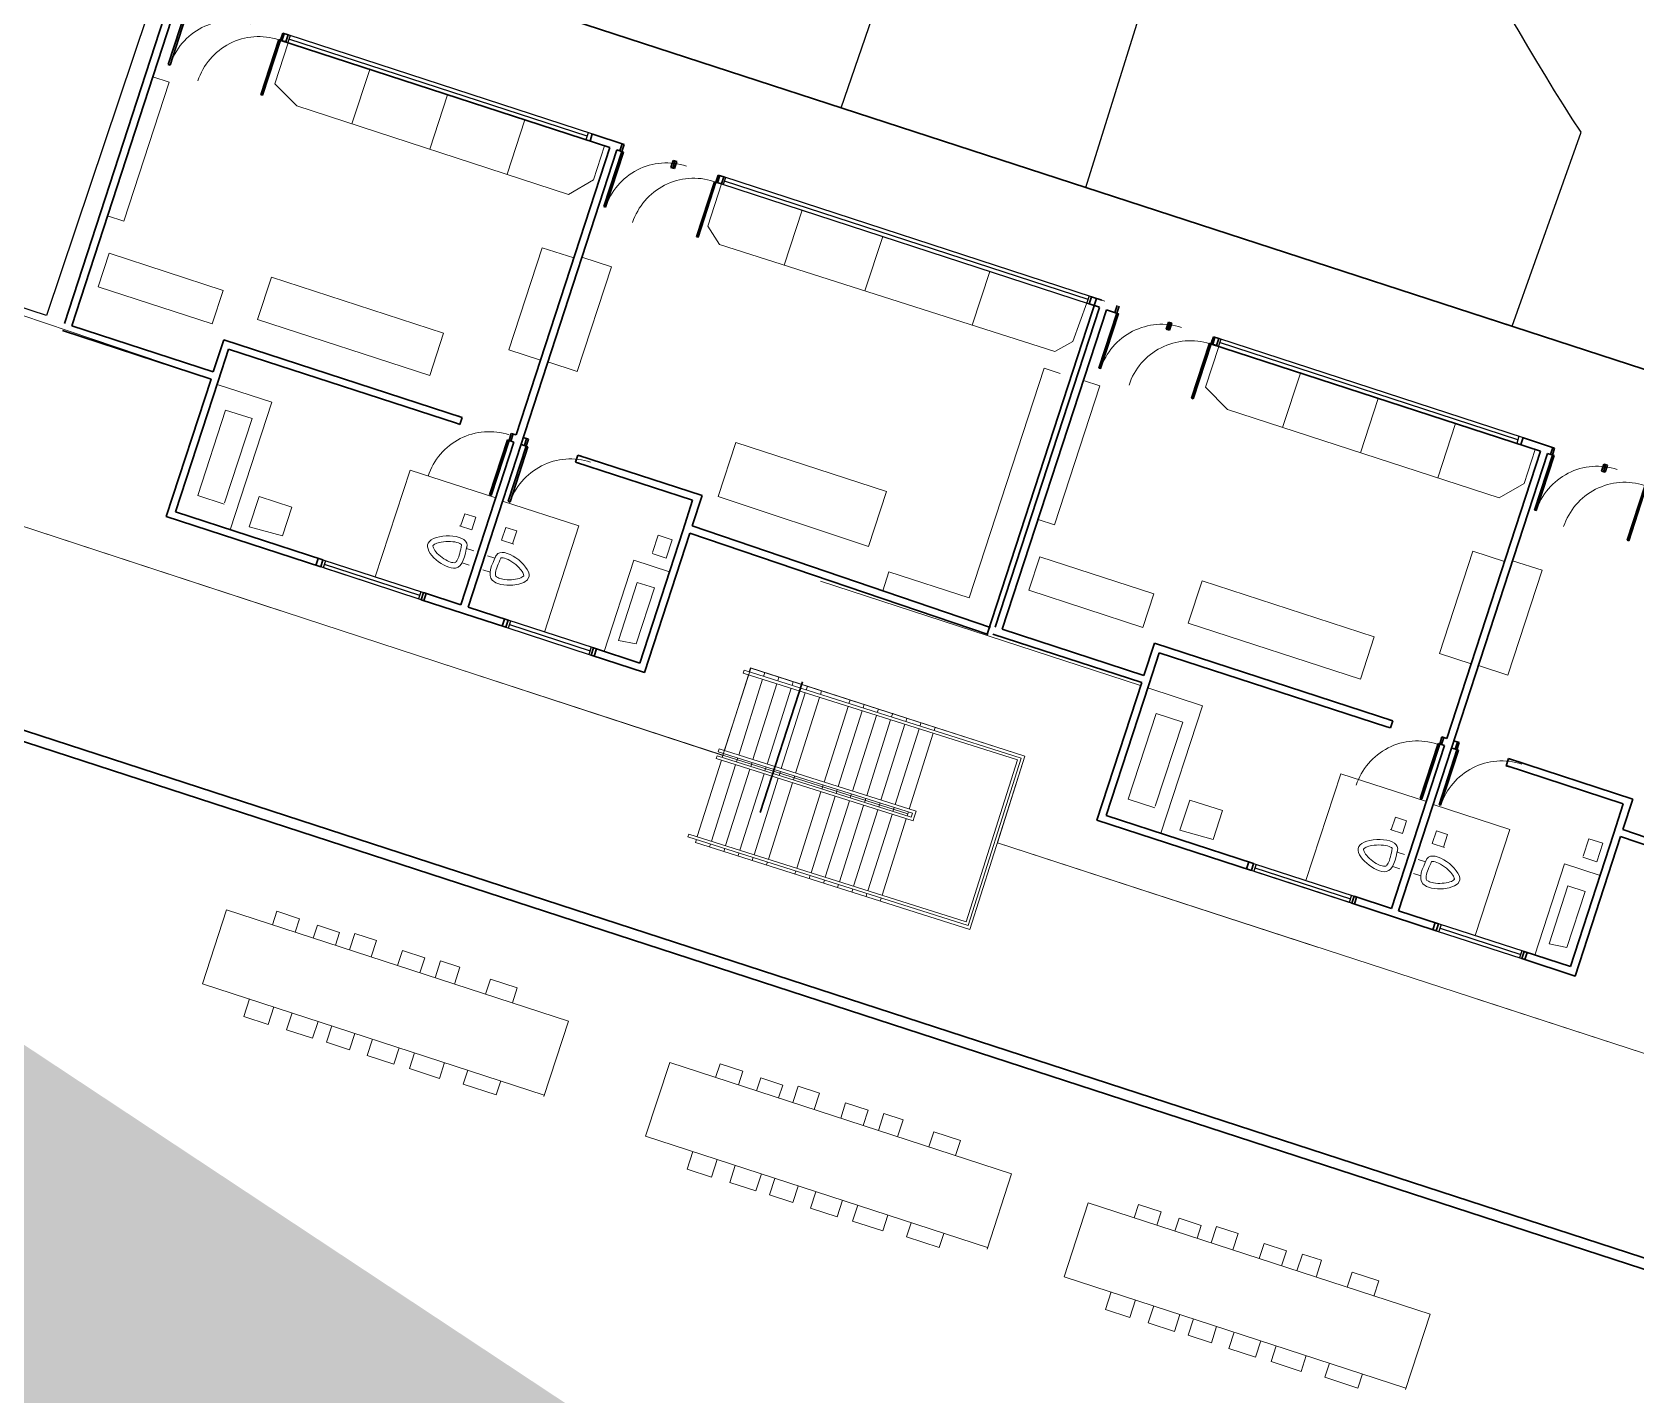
# Model space of a CAD drawing. Header units: metres. Extents: x 329311 to 330425, y 7396637 to 7397287.
# Drawn here: x 329839.91 to 329855.04, y 7397072.6 to 7397085.45 of the extents above; entities that cross this region are included whole.
import ezdxf

# ---------------------------------------------------------------- set-up
doc = ezdxf.new("R2010")
doc.units = ezdxf.units.M
doc.linetypes.add('CACHE2', pattern=[4.7625, 3.175, -1.5875])
doc.layers.get('0').update_dxf_attribs({"lineweight": 18})
for name, color, linetype, lineweight in [('AXES+POTEAUX', 6, 'CACHE2', 13), ('JANELAS', 5, 'Continuous', 25), ('layout', 253, 'Continuous', 13), ('LINHAFINA', 7, 'Continuous', 15), ('LINHAGROSSA', 7, 'Continuous', 30), ('pisoexterno_ultrafino', 9, 'Continuous', 30)]:
    doc.layers.add(name, color=color, linetype=linetype, lineweight=lineweight)
doc.layers.add('VEGETAIS', color=3, linetype='Continuous')

msp = doc.modelspace()

# ---------------------------------------------------------------- hatches: boundary and pattern name
at = {"layer": 'AXES+POTEAUX'}
h = msp.add_hatch(dxfattribs=at)
h.set_pattern_fill('ANGLE', color=253, scale=0.025)
h.set_pattern_definition([(341.96263, (329827.33868, 7397103.38185), (0.0540704, 0.166043), [0.127, -0.047625]), (71.96263, (329827.33868, 7397103.38185), (-0.166043, 0.0540704), [0.127, -0.047625])])
edge = h.paths.add_edge_path()
edge.add_line((329864.61, 7397055.789), (329863.096, 7397056.284))
edge.add_line((329851.791, 7397059.975), (329866.865, 7397055.053))
edge.add_line((329866.865, 7397055.053), (329867.148, 7397055.933))
edge.add_line((329867.148, 7397055.933), (329869.733, 7397055.115))
edge.add_line((329869.733, 7397055.115), (329869.446, 7397054.208))
edge.add_line((329869.446, 7397054.208), (329875.701, 7397052.171))
edge.add_line((329869.758, 7397056.67), (329868.22, 7397057.171))
edge.add_line((329866.055, 7397057.876), (329865.595, 7397056.573))
edge.add_line((329865.595, 7397056.573), (329853.054, 7397060.656))
edge.add_line((329855.576, 7397058.739), (329854.045, 7397059.239))
edge.add_line((329852.086, 7397060.91), (329851.791, 7397059.975))
edge.add_line((329853.054, 7397060.656), (329853.482, 7397061.97))
edge.add_line((329853.482, 7397061.97), (329834.982, 7397067.965))
edge.add_line((329849.505, 7397061.74), (329852.086, 7397060.91))
edge.add_line((329836.482, 7397067.477), (329851.765, 7397062.529))
edge.add_line((329833.96, 7397065.831), (329849.225, 7397060.871))
edge.add_line((329849.225, 7397060.871), (329849.505, 7397061.74))
edge.add_line((329846.926, 7397061.618), (329836.41, 7397065.035))
edge.add_line((329833.68, 7397064.969), (329833.96, 7397065.831))
edge.add_line((329830.53, 7397065.995), (329833.68, 7397064.969))
edge.add_line((329834.982, 7397067.965), (329839.241, 7397080.982))
edge.add_line((329830.53, 7397066.07), (329827.18, 7397067.162))
edge.add_line((329827.18, 7397067.162), (329831.462, 7397080.309))
edge.add_line((329831.421, 7397080.322), (329834.844, 7397079.208))
edge.add_line((329875.701, 7397052.171), (329876.028, 7397053.175))
edge.add_line((329873.375, 7397052.928), (329871.869, 7397053.422))
edge.add_line((329876.028, 7397053.175), (329871.519, 7397054.644))
edge.add_line((329871.914, 7397055.968), (329866.055, 7397057.876))
edge.add_line((329871.519, 7397054.644), (329871.914, 7397055.968))
edge.add_line((329862.35, 7397057.629), (329860.779, 7397058.141))
edge.add_line((329857.813, 7397059.107), (329856.311, 7397059.596))

# ---------------------------------------------------------------- linework, layer by layer
for p, q in [((329839.223, 7397080.988), (329846.426, 7397078.631)), ((329849.014, 7397077.808), (329863.927, 7397072.954))]:
    msp.add_line(p, q)
for centre in [(329841.789, 7397084.951), (329842.051, 7397084.801), (329845.895, 7397083.61), (329846.151, 7397083.466), (329850.564, 7397082.089), (329850.832, 7397081.934), (329844.224, 7397081.077), (329844.991, 7397080.82), (329854.671, 7397080.751), (329854.93, 7397080.6), (329852.974, 7397078.162), (329853.771, 7397077.974)]:
    msp.add_arc(centre, 0.606, 71.9626, 161.9626)
for p, q in [((329841.6, 7397082.179), (329833.018, 7397085.069)), ((329841.177, 7397080.882), (329841.6, 7397082.179)), ((329839.241, 7397080.982), (329846.427, 7397078.633)), ((329845.687, 7397079.414), (329841.177, 7397080.882)), ((329846.099, 7397080.679), (329845.687, 7397079.414)), ((329850.365, 7397079.289), (329846.099, 7397080.679)), ((329846.427, 7397078.633), (329846.691, 7397079.454)), ((329846.691, 7397079.454), (329849.272, 7397078.624)), ((329849.952, 7397078.021), (329850.365, 7397079.289)), ((329849.272, 7397078.624), (329849.014, 7397077.808)), ((329854.462, 7397076.552), (329849.952, 7397078.021)), ((329849.014, 7397077.808), (329863.927, 7397072.954)), ((329854.89, 7397077.866), (329854.462, 7397076.552)), ((329859.158, 7397076.428), (329854.89, 7397077.866))]:
    msp.add_line(p, q, dxfattribs=at)
at = {"layer": 'JANELAS'}
for p, q in [((329842.306, 7397085.356), (329845.176, 7397084.421)), ((329842.345, 7397085.417), (329842.323, 7397085.35)), ((329845.2, 7397084.486), (329842.328, 7397085.422)), ((329845.146, 7397084.468), (329842.334, 7397085.384)), ((329845.157, 7397084.501), (329845.135, 7397084.434)), ((329846.413, 7397084.018), (329849.879, 7397082.889)), ((329846.451, 7397084.079), (329846.43, 7397084.012)), ((329849.901, 7397082.955), (329846.434, 7397084.084)), ((329849.869, 7397082.929), (329846.441, 7397084.045)), ((329849.88, 7397082.962), (329849.858, 7397082.896)), ((329851.081, 7397082.495), (329853.951, 7397081.56)), ((329851.12, 7397082.556), (329851.098, 7397082.489)), ((329853.975, 7397081.625), (329851.103, 7397082.561)), ((329853.921, 7397081.606), (329851.109, 7397082.522)), ((329853.932, 7397081.64), (329853.911, 7397081.573)), ((329843.582, 7397080.099), (329842.634, 7397080.408)), ((329842.655, 7397080.475), (329843.603, 7397080.166)), ((329842.678, 7397080.467), (329842.656, 7397080.4)), ((329842.667, 7397080.434), (329843.567, 7397080.141)), ((329843.578, 7397080.174), (329843.557, 7397080.107)), ((329844.378, 7397079.84), (329845.184, 7397079.577)), ((329845.206, 7397079.644), (329844.4, 7397079.906)), ((329844.424, 7397079.898), (329844.403, 7397079.832)), ((329844.413, 7397079.865), (329845.174, 7397079.618)), ((329845.184, 7397079.651), (329845.163, 7397079.584)), ((329852.357, 7397077.238), (329851.409, 7397077.547)), ((329851.43, 7397077.613), (329852.378, 7397077.304)), ((329851.453, 7397077.606), (329851.431, 7397077.539)), ((329851.442, 7397077.573), (329852.343, 7397077.279)), ((329852.353, 7397077.313), (329852.332, 7397077.246)), ((329853.981, 7397076.783), (329853.175, 7397077.045)), ((329853.153, 7397076.978), (329853.959, 7397076.716)), ((329853.199, 7397077.037), (329853.178, 7397076.971)), ((329853.188, 7397077.004), (329853.949, 7397076.756)), ((329853.96, 7397076.79), (329853.938, 7397076.723))]:
    msp.add_line(p, q, dxfattribs=at)
at = {"layer": 'layout'}
for p, q in [((329842.202, 7397084.962), (329842.327, 7397085.348)), ((329842.929, 7397084.585), (329843.096, 7397085.097)), ((329841.204, 7397084.976), (329840.777, 7397083.666)), ((329841.05, 7397085.026), (329841.204, 7397084.976)), ((329842.41, 7397084.754), (329842.202, 7397084.962)), ((329844.971, 7397083.92), (329842.41, 7397084.754)), ((329843.662, 7397084.346), (329843.829, 7397084.859)), ((329844.391, 7397084.109), (329844.558, 7397084.622)), ((329845.311, 7397084.376), (329845.207, 7397084.056)), ((329844.971, 7397083.92), (329845.207, 7397084.056)), ((329846.413, 7397084.018), (329846.283, 7397083.619)), ((329840.777, 7397083.666), (329840.623, 7397083.716)), ((329847.004, 7397083.253), (329847.173, 7397083.77)), ((329846.283, 7397083.619), (329846.393, 7397083.448)), ((329844.409, 7397082.454), (329844.723, 7397083.417)), ((329844.723, 7397083.417), (329845.021, 7397083.32)), ((329846.393, 7397083.448), (329849.557, 7397082.439)), ((329847.766, 7397083.01), (329847.933, 7397083.522)), ((329840.639, 7397083.365), (329840.537, 7397083.049)), ((329841.715, 7397083.015), (329840.639, 7397083.365)), ((329845.375, 7397083.238), (329845.097, 7397083.329)), ((329842.169, 7397083.139), (329842.039, 7397082.74)), ((329843.792, 7397082.611), (329842.169, 7397083.139)), ((329845.053, 7397082.25), (329845.375, 7397083.238)), ((329848.778, 7397082.687), (329848.943, 7397083.194)), ((329840.537, 7397083.049), (329841.612, 7397082.699)), ((329841.612, 7397082.699), (329841.715, 7397083.015)), ((329849.726, 7397082.534), (329849.858, 7397082.896)), ((329849.999, 7397082.923), (329850.029, 7397082.914)), ((329842.039, 7397082.74), (329843.662, 7397082.211)), ((329843.662, 7397082.211), (329843.792, 7397082.611)), ((329849.557, 7397082.439), (329849.726, 7397082.534)), ((329850.977, 7397082.101), (329851.102, 7397082.487)), ((329844.707, 7397082.357), (329844.409, 7397082.454)), ((329844.776, 7397082.341), (329845.053, 7397082.25)), ((329848.748, 7397080.116), (329849.454, 7397082.282)), ((329849.454, 7397082.282), (329849.607, 7397082.232)), ((329851.704, 7397081.723), (329851.871, 7397082.236)), ((329842.172, 7397081.961), (329841.657, 7397082.129)), ((329849.979, 7397082.115), (329849.552, 7397080.804)), ((329849.825, 7397082.165), (329849.979, 7397082.115)), ((329851.185, 7397081.892), (329850.977, 7397082.101)), ((329841.737, 7397081.887), (329841.474, 7397081.081)), ((329841.987, 7397081.806), (329841.737, 7397081.887)), ((329841.781, 7397080.759), (329842.172, 7397081.961)), ((329853.746, 7397081.058), (329851.185, 7397081.892)), ((329852.437, 7397081.485), (329852.604, 7397081.997)), ((329841.728, 7397081.013), (329841.987, 7397081.806)), ((329853.166, 7397081.247), (329853.333, 7397081.76)), ((329846.383, 7397081.072), (329846.549, 7397081.582)), ((329846.549, 7397081.582), (329847.969, 7397081.119)), ((329854.086, 7397081.515), (329853.982, 7397081.195)), ((329843.149, 7397080.314), (329843.477, 7397081.321)), ((329843.477, 7397081.321), (329844.284, 7397081.058)), ((329853.746, 7397081.058), (329853.982, 7397081.195)), ((329841.474, 7397081.081), (329841.724, 7397081)), ((329841.961, 7397080.787), (329842.054, 7397081.072)), ((329842.054, 7397081.072), (329842.362, 7397080.972)), ((329842.362, 7397080.972), (329842.274, 7397080.7)), ((329844.348, 7397081.029), (329845.069, 7397080.794)), ((329847.8, 7397080.602), (329846.383, 7397081.072)), ((329847.969, 7397081.119), (329847.8, 7397080.602)), ((329843.992, 7397080.91), (329843.953, 7397080.791)), ((329844.097, 7397080.876), (329843.992, 7397080.91)), ((329844.058, 7397080.757), (329844.097, 7397080.876)), ((329849.552, 7397080.804), (329849.398, 7397080.854)), ((329842.274, 7397080.7), (329841.961, 7397080.787)), ((329843.944, 7397080.794), (329844.058, 7397080.757)), ((329844.34, 7397080.661), (329844.379, 7397080.781)), ((329844.379, 7397080.781), (329844.483, 7397080.747)), ((329844.483, 7397080.747), (329844.444, 7397080.627)), ((329845.069, 7397080.794), (329844.744, 7397079.794)), ((329845.762, 7397080.544), (329845.815, 7397080.707)), ((329845.815, 7397080.707), (329845.947, 7397080.664)), ((329844.009, 7397080.582), (329844.079, 7397080.559)), ((329844.454, 7397080.624), (329844.34, 7397080.661)), ((329845.891, 7397080.492), (329845.759, 7397080.535)), ((329845.947, 7397080.664), (329845.891, 7397080.492)), ((329853.184, 7397079.592), (329853.498, 7397080.556)), ((329853.498, 7397080.556), (329853.796, 7397080.459)), ((329843.967, 7397080.447), (329844.035, 7397080.425)), ((329844.231, 7397080.358), (329844.163, 7397080.38)), ((329844.276, 7397080.491), (329844.206, 7397080.514)), ((329845.307, 7397079.611), (329845.587, 7397080.471)), ((329845.587, 7397080.471), (329845.922, 7397080.362)), ((329849.415, 7397080.504), (329849.312, 7397080.188)), ((329850.49, 7397080.154), (329849.415, 7397080.504)), ((329853.828, 7397079.389), (329854.15, 7397080.377)), ((329854.15, 7397080.377), (329853.872, 7397080.467)), ((329845.442, 7397079.716), (329845.619, 7397080.262)), ((329845.619, 7397080.262), (329845.781, 7397080.21)), ((329847.934, 7397080.183), (329847.992, 7397080.362)), ((329847.992, 7397080.362), (329848.748, 7397080.116)), ((329850.944, 7397080.278), (329850.814, 7397079.878)), ((329852.568, 7397079.749), (329850.944, 7397080.278)), ((329845.781, 7397080.21), (329845.609, 7397079.683)), ((329849.312, 7397080.188), (329850.387, 7397079.838)), ((329850.387, 7397079.838), (329850.49, 7397080.154)), ((329850.814, 7397079.878), (329852.437, 7397079.35)), ((329845.609, 7397079.683), (329845.442, 7397079.716)), ((329852.437, 7397079.35), (329852.568, 7397079.749)), ((329853.482, 7397079.495), (329853.184, 7397079.592)), ((329853.551, 7397079.479), (329853.828, 7397079.389)), ((329850.948, 7397079.1), (329850.432, 7397079.268)), ((329850.512, 7397079.026), (329850.249, 7397078.22)), ((329850.762, 7397078.945), (329850.512, 7397079.026)), ((329850.556, 7397077.898), (329850.948, 7397079.1)), ((329850.503, 7397078.152), (329850.762, 7397078.945)), ((329851.924, 7397077.452), (329852.252, 7397078.459)), ((329852.252, 7397078.459), (329853.059, 7397078.197)), ((329850.249, 7397078.22), (329850.499, 7397078.138)), ((329850.736, 7397077.926), (329850.829, 7397078.211)), ((329850.829, 7397078.211), (329851.137, 7397078.111)), ((329851.137, 7397078.111), (329851.049, 7397077.839)), ((329853.124, 7397078.168), (329853.845, 7397077.933)), ((329852.767, 7397078.049), (329852.728, 7397077.929)), ((329852.872, 7397078.015), (329852.767, 7397078.049)), ((329852.833, 7397077.895), (329852.872, 7397078.015)), ((329851.049, 7397077.839), (329850.736, 7397077.926)), ((329852.719, 7397077.932), (329852.833, 7397077.895)), ((329853.115, 7397077.8), (329853.154, 7397077.92)), ((329853.229, 7397077.763), (329853.115, 7397077.8)), ((329853.154, 7397077.92), (329853.258, 7397077.885)), ((329853.258, 7397077.885), (329853.22, 7397077.766)), ((329853.845, 7397077.933), (329853.519, 7397076.933)), ((329854.537, 7397077.682), (329854.59, 7397077.846)), ((329854.59, 7397077.846), (329854.722, 7397077.803)), ((329854.722, 7397077.803), (329854.666, 7397077.63)), ((329852.784, 7397077.72), (329852.854, 7397077.698)), ((329853.051, 7397077.63), (329852.981, 7397077.652)), ((329854.666, 7397077.63), (329854.534, 7397077.673)), ((329852.742, 7397077.586), (329852.81, 7397077.564)), ((329853.006, 7397077.496), (329852.938, 7397077.519)), ((329854.082, 7397076.75), (329854.362, 7397077.61)), ((329854.362, 7397077.61), (329854.697, 7397077.501)), ((329854.217, 7397076.855), (329854.394, 7397077.401)), ((329854.556, 7397077.348), (329854.385, 7397076.822)), ((329854.394, 7397077.401), (329854.556, 7397077.348)), ((329841.746, 7397077.176), (329841.519, 7397076.48)), ((329844.969, 7397076.126), (329841.746, 7397077.176)), ((329842.179, 7397077.035), (329842.22, 7397077.162)), ((329842.22, 7397077.162), (329842.434, 7397077.092)), ((329842.434, 7397077.092), (329842.393, 7397076.965)), ((329842.564, 7397076.909), (329842.603, 7397077.031)), ((329842.603, 7397077.031), (329842.812, 7397076.963)), ((329842.812, 7397076.963), (329842.772, 7397076.842)), ((329842.906, 7397076.798), (329842.956, 7397076.952)), ((329842.956, 7397076.952), (329843.159, 7397076.886)), ((329843.159, 7397076.886), (329843.109, 7397076.732)), ((329843.357, 7397076.651), (329843.404, 7397076.794)), ((329843.404, 7397076.794), (329843.616, 7397076.725)), ((329854.385, 7397076.822), (329854.217, 7397076.855)), ((329843.616, 7397076.725), (329843.569, 7397076.582)), ((329843.713, 7397076.535), (329843.765, 7397076.694)), ((329843.765, 7397076.694), (329843.947, 7397076.635)), ((329843.947, 7397076.635), (329843.895, 7397076.476)), ((329841.519, 7397076.48), (329844.742, 7397075.43)), ((329844.189, 7397076.38), (329844.236, 7397076.523)), ((329844.236, 7397076.523), (329844.487, 7397076.441)), ((329844.487, 7397076.441), (329844.441, 7397076.298)), ((329841.909, 7397076.17), (329841.963, 7397076.336)), ((329842.139, 7397076.095), (329841.909, 7397076.17)), ((329842.193, 7397076.261), (329842.139, 7397076.095)), ((329842.312, 7397076.045), (329842.364, 7397076.205)), ((329842.558, 7397075.965), (329842.312, 7397076.045)), ((329842.61, 7397076.125), (329842.558, 7397075.965)), ((329842.688, 7397075.929), (329842.738, 7397076.083)), ((329842.957, 7397076.012), (329842.907, 7397075.857)), ((329844.738, 7397075.417), (329844.969, 7397076.126)), ((329842.907, 7397075.857), (329842.688, 7397075.929)), ((329843.073, 7397075.803), (329843.123, 7397075.958)), ((329843.374, 7397075.876), (329843.324, 7397075.721)), ((329843.47, 7397075.68), (329843.519, 7397075.829)), ((329843.324, 7397075.721), (329843.073, 7397075.803)), ((329843.754, 7397075.587), (329843.47, 7397075.68)), ((329843.802, 7397075.737), (329843.754, 7397075.587)), ((329845.925, 7397075.738), (329845.698, 7397075.042)), ((329849.148, 7397074.688), (329845.925, 7397075.738)), ((329846.358, 7397075.597), (329846.399, 7397075.724)), ((329846.399, 7397075.724), (329846.613, 7397075.654)), ((329843.978, 7397075.532), (329844.021, 7397075.665)), ((329844.288, 7397075.431), (329843.978, 7397075.532)), ((329844.332, 7397075.564), (329844.288, 7397075.431)), ((329846.613, 7397075.654), (329846.572, 7397075.527)), ((329846.743, 7397075.471), (329846.783, 7397075.593)), ((329846.783, 7397075.593), (329846.991, 7397075.525)), ((329846.991, 7397075.525), (329846.951, 7397075.403)), ((329847.085, 7397075.36), (329847.135, 7397075.513)), ((329847.135, 7397075.513), (329847.338, 7397075.447)), ((329847.338, 7397075.447), (329847.288, 7397075.294)), ((329847.537, 7397075.213), (329847.583, 7397075.356)), ((329847.583, 7397075.356), (329847.795, 7397075.287)), ((329847.795, 7397075.287), (329847.748, 7397075.144)), ((329847.893, 7397075.097), (329847.944, 7397075.256)), ((329847.944, 7397075.256), (329848.126, 7397075.197)), ((329848.126, 7397075.197), (329848.074, 7397075.038)), ((329848.368, 7397074.942), (329848.415, 7397075.085)), ((329848.415, 7397075.085), (329848.666, 7397075.003)), ((329845.698, 7397075.042), (329848.922, 7397073.992)), ((329848.666, 7397075.003), (329848.62, 7397074.86)), ((329846.088, 7397074.732), (329846.142, 7397074.897)), ((329846.372, 7397074.822), (329846.318, 7397074.657)), ((329846.318, 7397074.657), (329846.088, 7397074.732)), ((329846.491, 7397074.607), (329846.543, 7397074.767)), ((329846.789, 7397074.687), (329846.737, 7397074.527)), ((329846.867, 7397074.49), (329846.917, 7397074.645)), ((329848.917, 7397073.979), (329849.148, 7397074.688)), ((329846.737, 7397074.527), (329846.491, 7397074.607)), ((329847.086, 7397074.419), (329846.867, 7397074.49)), ((329847.137, 7397074.573), (329847.086, 7397074.419)), ((329847.252, 7397074.365), (329847.302, 7397074.519)), ((329847.503, 7397074.283), (329847.252, 7397074.365)), ((329847.554, 7397074.438), (329847.503, 7397074.283)), ((329847.649, 7397074.241), (329847.698, 7397074.391)), ((329849.871, 7397074.414), (329849.644, 7397073.718)), ((329853.094, 7397073.364), (329849.871, 7397074.414)), ((329850.303, 7397074.273), (329850.345, 7397074.4)), ((329850.345, 7397074.4), (329850.559, 7397074.33)), ((329850.559, 7397074.33), (329850.517, 7397074.203)), ((329847.933, 7397074.149), (329847.649, 7397074.241)), ((329847.981, 7397074.298), (329847.933, 7397074.149)), ((329848.157, 7397074.094), (329848.201, 7397074.227)), ((329850.688, 7397074.148), (329850.728, 7397074.269)), ((329850.728, 7397074.269), (329850.937, 7397074.201)), ((329850.937, 7397074.201), (329850.897, 7397074.08)), ((329851.031, 7397074.036), (329851.081, 7397074.19)), ((329851.081, 7397074.19), (329851.284, 7397074.124)), ((329848.467, 7397073.993), (329848.157, 7397074.094)), ((329848.511, 7397074.126), (329848.467, 7397073.993)), ((329851.284, 7397074.124), (329851.234, 7397073.97)), ((329851.482, 7397073.889), (329851.529, 7397074.032)), ((329851.529, 7397074.032), (329851.74, 7397073.963)), ((329851.74, 7397073.963), (329851.694, 7397073.82)), ((329851.838, 7397073.773), (329851.89, 7397073.932)), ((329851.89, 7397073.932), (329852.072, 7397073.873)), ((329852.072, 7397073.873), (329852.02, 7397073.714)), ((329849.644, 7397073.718), (329852.867, 7397072.669)), ((329852.314, 7397073.618), (329852.361, 7397073.761)), ((329852.361, 7397073.761), (329852.612, 7397073.68)), ((329850.034, 7397073.408), (329850.088, 7397073.574)), ((329852.612, 7397073.68), (329852.565, 7397073.536)), ((329850.318, 7397073.499), (329850.264, 7397073.334)), ((329850.437, 7397073.283), (329850.489, 7397073.443)), ((329850.264, 7397073.334), (329850.034, 7397073.408)), ((329850.683, 7397073.203), (329850.437, 7397073.283)), ((329850.735, 7397073.363), (329850.683, 7397073.203)), ((329850.813, 7397073.167), (329850.863, 7397073.321)), ((329852.863, 7397072.655), (329853.094, 7397073.364)), ((329851.032, 7397073.095), (329850.813, 7397073.167)), ((329851.082, 7397073.25), (329851.032, 7397073.095)), ((329851.198, 7397073.041), (329851.248, 7397073.196)), ((329851.499, 7397073.114), (329851.449, 7397072.959)), ((329851.449, 7397072.959), (329851.198, 7397073.041)), ((329851.595, 7397072.918), (329851.644, 7397073.067)), ((329851.927, 7397072.975), (329851.878, 7397072.826)), ((329851.878, 7397072.826), (329851.595, 7397072.918)), ((329852.103, 7397072.77), (329852.146, 7397072.903)), ((329852.413, 7397072.669), (329852.103, 7397072.77)), ((329852.456, 7397072.802), (329852.413, 7397072.669))]:
    msp.add_line(p, q, dxfattribs=at)
for points in [[(329844.014, 7397080.613), (329843.906, 7397080.398), (329843.647, 7397080.633), (329844.014, 7397080.613), (329844.009, 7397080.582)], [(329844.29, 7397080.52), (329844.251, 7397080.282), (329844.599, 7397080.32), (329844.29, 7397080.52), (329844.276, 7397080.491)], [(329852.789, 7397077.752), (329852.681, 7397077.537), (329852.422, 7397077.772), (329852.789, 7397077.752), (329852.784, 7397077.72)], [(329853.065, 7397077.658), (329853.026, 7397077.421), (329853.374, 7397077.458), (329853.065, 7397077.658), (329853.051, 7397077.63)]]:
    msp.add_spline(points, degree=3, dxfattribs=at)
for points in [[(329843.963, 7397080.616), (329843.952, 7397080.56), (329843.94, 7397080.507), (329843.916, 7397080.46), (329843.908, 7397080.453), (329843.898, 7397080.448), (329843.892, 7397080.447), (329843.866, 7397080.451), (329843.848, 7397080.456), (329843.785, 7397080.487), (329843.735, 7397080.528), (329843.699, 7397080.58), (329843.693, 7397080.596), (329843.691, 7397080.609), (329843.691, 7397080.608), (329843.695, 7397080.614), (329843.703, 7397080.621), (329843.73, 7397080.633), (329843.749, 7397080.639), (329843.825, 7397080.653), (329843.896, 7397080.649), (329843.954, 7397080.627), (329843.962, 7397080.618), (329843.963, 7397080.616)], [(329844.333, 7397080.492), (329844.309, 7397080.44), (329844.288, 7397080.39), (329844.279, 7397080.338), (329844.282, 7397080.328), (329844.287, 7397080.318), (329844.291, 7397080.313), (329844.315, 7397080.301), (329844.332, 7397080.295), (329844.401, 7397080.283), (329844.465, 7397080.287), (329844.526, 7397080.307), (329844.54, 7397080.316), (329844.549, 7397080.326), (329844.548, 7397080.325), (329844.548, 7397080.332), (329844.546, 7397080.342), (329844.532, 7397080.369), (329844.52, 7397080.384), (329844.467, 7397080.441), (329844.407, 7397080.479), (329844.347, 7397080.495), (329844.335, 7397080.493), (329844.333, 7397080.492)], [(329852.738, 7397077.755), (329852.727, 7397077.699), (329852.715, 7397077.646), (329852.691, 7397077.599), (329852.683, 7397077.592), (329852.673, 7397077.587), (329852.667, 7397077.585), (329852.641, 7397077.589), (329852.623, 7397077.595), (329852.56, 7397077.626), (329852.511, 7397077.667), (329852.474, 7397077.719), (329852.468, 7397077.734), (329852.466, 7397077.748), (329852.466, 7397077.747), (329852.47, 7397077.752), (329852.478, 7397077.759), (329852.505, 7397077.772), (329852.524, 7397077.778), (329852.6, 7397077.792), (329852.671, 7397077.788), (329852.729, 7397077.766), (329852.737, 7397077.757), (329852.738, 7397077.755)], [(329853.109, 7397077.631), (329853.084, 7397077.579), (329853.063, 7397077.529), (329853.055, 7397077.477), (329853.057, 7397077.466), (329853.062, 7397077.456), (329853.066, 7397077.452), (329853.09, 7397077.439), (329853.107, 7397077.434), (329853.177, 7397077.421), (329853.241, 7397077.425), (329853.301, 7397077.446), (329853.315, 7397077.455), (329853.324, 7397077.465), (329853.323, 7397077.464), (329853.323, 7397077.471), (329853.321, 7397077.481), (329853.307, 7397077.507), (329853.295, 7397077.523), (329853.242, 7397077.579), (329853.182, 7397077.618), (329853.122, 7397077.634), (329853.11, 7397077.631), (329853.109, 7397077.631)]]:
    msp.add_open_spline(points, degree=3, knots=[0.006653, 0.006653, 0.006653, 0.006653, 0.179116, 0.179116, 0.279942, 0.279942, 0.356527, 0.356527, 0.433113, 0.433113, 0.614296, 0.614296, 0.701675, 0.701675, 0.771877, 0.771877, 0.842078, 0.842078, 0.912279, 0.912279, 1.096903, 1.096903, 1.191805, 1.191805, 1.191805, 1.191805], dxfattribs=at)
at = {"layer": 'LINHAFINA'}
for p, q in [((329846.441, 7397078.677), (329846.667, 7397079.391)), ((329846.575, 7397078.635), (329846.801, 7397079.349)), ((329846.618, 7397079.407), (329846.626, 7397079.434)), ((329849.203, 7397078.589), (329846.618, 7397079.407)), ((329849.238, 7397078.607), (329846.626, 7397079.434)), ((329846.675, 7397079.418), (329846.687, 7397079.456)), ((329846.687, 7397079.456), (329849.272, 7397078.624)), ((329846.809, 7397079.376), (329846.821, 7397079.413)), ((329846.944, 7397079.333), (329846.955, 7397079.371)), ((329847.078, 7397079.291), (329847.089, 7397079.327)), ((329846.709, 7397078.592), (329846.935, 7397079.306)), ((329846.843, 7397078.55), (329847.069, 7397079.264)), ((329846.977, 7397078.507), (329847.203, 7397079.222)), ((329847.111, 7397078.465), (329847.337, 7397079.179)), ((329847.212, 7397079.248), (329847.223, 7397079.283)), ((329847.346, 7397079.206), (329847.357, 7397079.24)), ((329847.38, 7397078.38), (329847.606, 7397079.094)), ((329847.514, 7397078.338), (329847.74, 7397079.052)), ((329847.614, 7397079.121), (329847.625, 7397079.154)), ((329847.648, 7397078.295), (329847.874, 7397079.009)), ((329847.748, 7397079.079), (329847.758, 7397079.111)), ((329847.882, 7397079.036), (329847.892, 7397079.068)), ((329848.016, 7397078.994), (329848.028, 7397079.031)), ((329847.782, 7397078.253), (329848.008, 7397078.967)), ((329847.916, 7397078.21), (329848.142, 7397078.925)), ((329848.05, 7397078.168), (329848.276, 7397078.882)), ((329848.151, 7397078.951), (329848.16, 7397078.982)), ((329848.285, 7397078.909), (329848.294, 7397078.939)), ((329848.419, 7397078.867), (329848.428, 7397078.896)), ((329848.184, 7397078.126), (329848.41, 7397078.84)), ((329846.184, 7397077.866), (329846.412, 7397078.586)), ((329846.363, 7397078.601), (329846.372, 7397078.628)), ((329846.363, 7397078.601), (329848.219, 7397078.014)), ((329846.372, 7397078.628), (329848.201, 7397078.049)), ((329846.383, 7397078.666), (329846.391, 7397078.693)), ((329848.213, 7397078.087), (329846.383, 7397078.666)), ((329848.248, 7397078.105), (329846.391, 7397078.693)), ((329846.42, 7397078.612), (329846.432, 7397078.65)), ((329848.171, 7397078.082), (329846.427, 7397078.633)), ((329846.554, 7397078.57), (329846.566, 7397078.608)), ((329846.689, 7397078.528), (329846.701, 7397078.565)), ((329848.72, 7397077.063), (329849.203, 7397078.589)), ((329848.738, 7397077.028), (329849.238, 7397078.607)), ((329849.272, 7397078.624), (329848.756, 7397076.992)), ((329846.318, 7397077.823), (329846.546, 7397078.543)), ((329846.452, 7397077.781), (329846.68, 7397078.501)), ((329846.586, 7397077.738), (329846.814, 7397078.458)), ((329846.721, 7397077.696), (329846.948, 7397078.416)), ((329846.823, 7397078.485), (329846.835, 7397078.523)), ((329846.957, 7397078.443), (329846.969, 7397078.481)), ((329847.091, 7397078.4), (329847.103, 7397078.438)), ((329846.855, 7397077.653), (329847.082, 7397078.373)), ((329847.123, 7397077.569), (329847.351, 7397078.289)), ((329847.359, 7397078.315), (329847.371, 7397078.353)), ((329847.493, 7397078.273), (329847.505, 7397078.311)), ((329847.627, 7397078.231), (329847.639, 7397078.268)), ((329847.257, 7397077.526), (329847.485, 7397078.246)), ((329847.391, 7397077.484), (329847.619, 7397078.204)), ((329847.525, 7397077.441), (329847.753, 7397078.161)), ((329847.659, 7397077.399), (329847.887, 7397078.119)), ((329847.762, 7397078.188), (329847.774, 7397078.226)), ((329847.896, 7397078.146), (329847.908, 7397078.184)), ((329848.03, 7397078.103), (329848.042, 7397078.141)), ((329848.164, 7397078.061), (329848.176, 7397078.099)), ((329848.239, 7397078.079), (329848.248, 7397078.105)), ((329847.793, 7397077.356), (329848.021, 7397078.076)), ((329847.928, 7397077.314), (329848.155, 7397078.034)), ((329848.201, 7397078.049), (329848.213, 7397078.087)), ((329848.227, 7397078.041), (329848.219, 7397078.014)), ((329848.227, 7397078.041), (329848.239, 7397078.079)), ((329846.097, 7397077.864), (329846.106, 7397077.89)), ((329846.097, 7397077.864), (329848.738, 7397077.028)), ((329846.106, 7397077.89), (329848.72, 7397077.063)), ((329846.167, 7397077.811), (329846.176, 7397077.839)), ((329848.756, 7397076.992), (329846.167, 7397077.811)), ((329846.301, 7397077.769), (329846.31, 7397077.796)), ((329846.435, 7397077.726), (329846.444, 7397077.754)), ((329846.569, 7397077.684), (329846.578, 7397077.711)), ((329846.703, 7397077.641), (329846.712, 7397077.669)), ((329846.837, 7397077.599), (329846.846, 7397077.627)), ((329847.106, 7397077.514), (329847.114, 7397077.542)), ((329847.24, 7397077.472), (329847.249, 7397077.499)), ((329847.374, 7397077.429), (329847.383, 7397077.457)), ((329847.508, 7397077.387), (329847.517, 7397077.414)), ((329847.642, 7397077.344), (329847.651, 7397077.372)), ((329847.776, 7397077.302), (329847.785, 7397077.33)), ((329847.91, 7397077.259), (329847.919, 7397077.287))]:
    msp.add_line(p, q, dxfattribs=at)
at = {"layer": 'LINHAGROSSA'}
for p, q in [((329840.219, 7397082.703), (329841.2, 7397085.715)), ((329840.286, 7397082.681), (329841.267, 7397085.693)), ((329841.366, 7397085.662), (329841.197, 7397085.144)), ((329841.213, 7397085.139), (329841.381, 7397085.657)), ((329842.239, 7397085.378), (329842.07, 7397084.859)), ((329842.086, 7397084.854), (329842.254, 7397085.373)), ((329842.238, 7397085.377), (329845.36, 7397084.36)), ((329842.239, 7397085.378), (329842.254, 7397085.373)), ((329842.254, 7397085.373), (329842.276, 7397085.439)), ((329842.265, 7397085.406), (329842.254, 7397085.373)), ((329842.254, 7397085.373), (329842.306, 7397085.356)), ((329842.291, 7397085.434), (329842.269, 7397085.368)), ((329842.276, 7397085.439), (329842.328, 7397085.422)), ((329842.328, 7397085.422), (329842.306, 7397085.356)), ((329841.197, 7397085.144), (329841.213, 7397085.139)), ((329842.07, 7397084.859), (329842.086, 7397084.854)), ((329845.195, 7397084.489), (329845.174, 7397084.422)), ((329845.2, 7397084.486), (329845.494, 7397084.39)), ((329844.023, 7397080.029), (329845.426, 7397084.339)), ((329844.707, 7397082.357), (329845.36, 7397084.36)), ((329845.473, 7397084.324), (329845.304, 7397083.805)), ((329845.319, 7397083.8), (329845.488, 7397084.319)), ((329845.426, 7397084.339), (329845.488, 7397084.319)), ((329845.477, 7397084.396), (329845.455, 7397084.329)), ((329845.473, 7397084.324), (329845.494, 7397084.39)), ((329845.958, 7397084.239), (329845.936, 7397084.173)), ((329845.936, 7397084.173), (329845.969, 7397084.162)), ((329845.953, 7397084.167), (329845.974, 7397084.234)), ((329845.958, 7397084.239), (329845.991, 7397084.229)), ((329845.991, 7397084.229), (329845.969, 7397084.162)), ((329846.346, 7397084.039), (329846.177, 7397083.521)), ((329846.192, 7397083.516), (329846.361, 7397084.034)), ((329846.346, 7397084.039), (329846.361, 7397084.034)), ((329846.361, 7397084.034), (329846.383, 7397084.101)), ((329846.372, 7397084.068), (329846.361, 7397084.034)), ((329846.361, 7397084.034), (329846.413, 7397084.018)), ((329846.398, 7397084.096), (329846.376, 7397084.029)), ((329846.383, 7397084.101), (329846.434, 7397084.084)), ((329846.434, 7397084.084), (329846.413, 7397084.018)), ((329845.304, 7397083.805), (329845.319, 7397083.8)), ((329846.177, 7397083.521), (329846.192, 7397083.516)), ((329849.95, 7397082.939), (329848.919, 7397079.774)), ((329849.901, 7397082.955), (329849.879, 7397082.889)), ((329849.901, 7397082.955), (329849.999, 7397082.923)), ((329848.995, 7397079.841), (329849.976, 7397082.854)), ((329849.061, 7397079.82), (329850.042, 7397082.832)), ((329849.879, 7397082.889), (329849.977, 7397082.857)), ((329850.141, 7397082.801), (329849.972, 7397082.282)), ((329849.988, 7397082.277), (329850.157, 7397082.796)), ((329850.042, 7397082.832), (329850.156, 7397082.795)), ((329850.145, 7397082.873), (329850.123, 7397082.806)), ((329850.141, 7397082.801), (329850.163, 7397082.867)), ((329841.6, 7397082.179), (329840.198, 7397082.636)), ((329841.621, 7397082.246), (329840.286, 7397082.681)), ((329850.627, 7397082.716), (329850.605, 7397082.65)), ((329850.605, 7397082.65), (329850.638, 7397082.639)), ((329850.621, 7397082.644), (329850.643, 7397082.711)), ((329850.627, 7397082.716), (329850.659, 7397082.706)), ((329850.659, 7397082.706), (329850.638, 7397082.639)), ((329841.621, 7397082.246), (329841.72, 7397082.55)), ((329841.72, 7397082.55), (329843.967, 7397081.818)), ((329851.014, 7397082.516), (329850.845, 7397081.998)), ((329850.861, 7397081.993), (329851.029, 7397082.511)), ((329851.014, 7397082.516), (329851.029, 7397082.511)), ((329851.014, 7397082.515), (329854.135, 7397081.499)), ((329851.029, 7397082.511), (329851.051, 7397082.578)), ((329851.04, 7397082.545), (329851.029, 7397082.511)), ((329851.029, 7397082.511), (329851.081, 7397082.495)), ((329851.066, 7397082.573), (329851.045, 7397082.506)), ((329851.051, 7397082.578), (329851.103, 7397082.561)), ((329851.103, 7397082.561), (329851.081, 7397082.495)), ((329841.666, 7397082.158), (329841.765, 7397082.462)), ((329843.913, 7397081.762), (329841.765, 7397082.462)), ((329844.478, 7397081.652), (329844.707, 7397082.357)), ((329849.972, 7397082.282), (329849.988, 7397082.277)), ((329841.177, 7397080.882), (329841.6, 7397082.179)), ((329841.266, 7397080.927), (329841.666, 7397082.158)), ((329850.845, 7397081.998), (329850.861, 7397081.993)), ((329843.945, 7397081.751), (329843.913, 7397081.762)), ((329843.967, 7397081.818), (329843.934, 7397081.828)), ((329843.967, 7397081.818), (329843.945, 7397081.751)), ((329843.956, 7397080.051), (329844.456, 7397081.585)), ((329844.225, 7397081.087), (329844.394, 7397081.606)), ((329844.41, 7397081.601), (329844.241, 7397081.082)), ((329844.394, 7397081.606), (329844.456, 7397081.585)), ((329844.456, 7397081.585), (329844.394, 7397081.606)), ((329844.41, 7397081.601), (329844.431, 7397081.667)), ((329844.449, 7397081.662), (329844.427, 7397081.595)), ((329844.431, 7397081.667), (329844.478, 7397081.652)), ((329844.594, 7397081.613), (329844.544, 7397081.629)), ((329844.576, 7397081.619), (329844.555, 7397081.552)), ((329844.572, 7397081.547), (329844.594, 7397081.613)), ((329853.971, 7397081.627), (329853.949, 7397081.561)), ((329853.975, 7397081.625), (329854.269, 7397081.529)), ((329844.572, 7397081.547), (329844.403, 7397081.028)), ((329844.419, 7397081.023), (329844.588, 7397081.541)), ((329844.526, 7397081.562), (329844.588, 7397081.541)), ((329845.058, 7397081.462), (329845.036, 7397081.396)), ((329846.23, 7397081.081), (329845.058, 7397081.462)), ((329845.058, 7397081.462), (329845.091, 7397081.451)), ((329852.798, 7397077.168), (329854.201, 7397081.477)), ((329853.482, 7397079.495), (329854.135, 7397081.499)), ((329854.248, 7397081.462), (329854.079, 7397080.944)), ((329854.095, 7397080.939), (329854.263, 7397081.457)), ((329854.201, 7397081.477), (329854.263, 7397081.457)), ((329854.252, 7397081.535), (329854.23, 7397081.468)), ((329854.248, 7397081.462), (329854.269, 7397081.529)), ((329846.141, 7397081.036), (329845.036, 7397081.396)), ((329845.036, 7397081.396), (329845.069, 7397081.385)), ((329854.733, 7397081.378), (329854.712, 7397081.311)), ((329854.712, 7397081.311), (329854.744, 7397081.301)), ((329854.728, 7397081.306), (329854.749, 7397081.373)), ((329854.733, 7397081.378), (329854.766, 7397081.367)), ((329854.766, 7397081.367), (329854.744, 7397081.301)), ((329855.121, 7397081.178), (329854.952, 7397080.66)), ((329854.967, 7397080.655), (329855.136, 7397081.173)), ((329844.241, 7397081.082), (329844.225, 7397081.087)), ((329844.403, 7397081.028), (329844.419, 7397081.023)), ((329846.048, 7397080.749), (329846.141, 7397081.036)), ((329846.136, 7397080.794), (329846.23, 7397081.081)), ((329842.634, 7397080.408), (329841.177, 7397080.882)), ((329842.655, 7397080.475), (329841.266, 7397080.927)), ((329854.079, 7397080.944), (329854.095, 7397080.939)), ((329846.048, 7397080.749), (329845.642, 7397079.502)), ((329846.114, 7397080.727), (329845.687, 7397079.414)), ((329846.114, 7397080.727), (329848.927, 7397079.771)), ((329846.137, 7397080.794), (329848.95, 7397079.837)), ((329854.952, 7397080.66), (329854.967, 7397080.655)), ((329842.611, 7397080.489), (329842.589, 7397080.422)), ((329842.655, 7397080.475), (329842.634, 7397080.408)), ((329843.603, 7397080.166), (329843.582, 7397080.099)), ((329844.378, 7397079.84), (329843.582, 7397080.099)), ((329843.956, 7397080.051), (329843.603, 7397080.166)), ((329843.627, 7397080.158), (329843.605, 7397080.091)), ((329844.4, 7397079.906), (329844.023, 7397080.029)), ((329844.367, 7397079.917), (329844.345, 7397079.851)), ((329844.4, 7397079.906), (329844.378, 7397079.84)), ((329850.375, 7397079.318), (329848.973, 7397079.775)), ((329850.396, 7397079.385), (329849.061, 7397079.82)), ((329845.206, 7397079.644), (329845.184, 7397079.577)), ((329845.642, 7397079.502), (329845.206, 7397079.644)), ((329845.234, 7397079.635), (329845.212, 7397079.568)), ((329850.396, 7397079.385), (329850.495, 7397079.689)), ((329850.495, 7397079.689), (329852.742, 7397078.957)), ((329845.687, 7397079.414), (329845.184, 7397079.577)), ((329850.441, 7397079.296), (329850.54, 7397079.6)), ((329852.688, 7397078.901), (329850.54, 7397079.6)), ((329853.253, 7397078.791), (329853.482, 7397079.495)), ((329849.952, 7397078.021), (329850.375, 7397079.318)), ((329857.596, 7397073.085), (329838.658, 7397079.252)), ((329850.041, 7397078.066), (329850.441, 7397079.296)), ((329857.423, 7397073.035), (329838.723, 7397079.124)), ((329852.721, 7397078.89), (329852.688, 7397078.9)), ((329852.742, 7397078.956), (329852.709, 7397078.967)), ((329852.742, 7397078.956), (329852.721, 7397078.89)), ((329852.731, 7397077.19), (329853.231, 7397078.724)), ((329853, 7397078.226), (329853.169, 7397078.744)), ((329853.185, 7397078.739), (329853.016, 7397078.221)), ((329853.169, 7397078.744), (329853.231, 7397078.724)), ((329853.231, 7397078.724), (329853.169, 7397078.744)), ((329853.185, 7397078.739), (329853.206, 7397078.806)), ((329853.224, 7397078.8), (329853.202, 7397078.734)), ((329853.206, 7397078.806), (329853.253, 7397078.791)), ((329853.369, 7397078.752), (329853.319, 7397078.768)), ((329853.352, 7397078.758), (329853.33, 7397078.691)), ((329853.347, 7397078.685), (329853.369, 7397078.752)), ((329853.347, 7397078.685), (329853.179, 7397078.167)), ((329853.194, 7397078.162), (329853.363, 7397078.68)), ((329853.301, 7397078.7), (329853.363, 7397078.68)), ((329853.833, 7397078.601), (329853.811, 7397078.534)), ((329855.005, 7397078.219), (329853.833, 7397078.601)), ((329853.833, 7397078.601), (329853.866, 7397078.59)), ((329854.916, 7397078.175), (329853.811, 7397078.535)), ((329853.811, 7397078.534), (329853.844, 7397078.524)), ((329853.016, 7397078.221), (329853, 7397078.226)), ((329853.179, 7397078.167), (329853.194, 7397078.162)), ((329854.823, 7397077.888), (329854.916, 7397078.175)), ((329854.911, 7397077.933), (329855.005, 7397078.219)), ((329851.409, 7397077.547), (329849.952, 7397078.021)), ((329851.43, 7397077.613), (329850.041, 7397078.066)), ((329854.823, 7397077.888), (329854.417, 7397076.641)), ((329854.89, 7397077.866), (329854.462, 7397076.552)), ((329854.89, 7397077.866), (329857.702, 7397076.91)), ((329854.912, 7397077.932), (329857.725, 7397076.976)), ((329851.386, 7397077.628), (329851.364, 7397077.561)), ((329851.43, 7397077.613), (329851.409, 7397077.547)), ((329852.378, 7397077.304), (329852.357, 7397077.238)), ((329853.153, 7397076.978), (329852.357, 7397077.238)), ((329852.731, 7397077.19), (329852.378, 7397077.304)), ((329852.402, 7397077.297), (329852.381, 7397077.23)), ((329853.175, 7397077.045), (329852.798, 7397077.168)), ((329853.142, 7397077.056), (329853.12, 7397076.989)), ((329853.175, 7397077.045), (329853.153, 7397076.978)), ((329853.981, 7397076.783), (329853.959, 7397076.716)), ((329854.417, 7397076.641), (329853.981, 7397076.783)), ((329854.009, 7397076.774), (329853.987, 7397076.707)), ((329854.462, 7397076.552), (329853.959, 7397076.716))]:
    msp.add_line(p, q, dxfattribs=at)
at = {"layer": 'pisoexterno_ultrafino'}
for p, q in [((329885.707, 7397072.308), (329838.849, 7397087.567)), ((329847.178, 7397079.324), (329846.777, 7397078.093))]:
    msp.add_line(p, q, dxfattribs=at)
at = {"layer": 'VEGETAIS'}
for p, q in [((329847.542, 7397084.736), (329849.212, 7397089.611)), ((329849.847, 7397083.986), (329851.381, 7397088.891)), ((329847.542, 7397084.736), (329842.637, 7397086.334)), ((329853.869, 7397082.676), (329854.518, 7397084.506)), ((329853.869, 7397082.676), (329849.847, 7397083.986))]:
    msp.add_line(p, q, dxfattribs=at)
msp.add_lwpolyline([(329840.049, 7397082.779), (329833.018, 7397085.069), (329833.946, 7397087.92), (329841.005, 7397085.622)], close=True, dxfattribs=at)
msp.add_open_spline([(329854.518, 7397084.506), (329853.634, 7397085.839), (329852.706, 7397087.884), (329851.426, 7397088.858), (329851.381, 7397088.891)], degree=3, knots=[37.231664, 37.231664, 37.231664, 37.231664, 41.460874, 41.612543, 41.612543, 41.612543, 41.612543], dxfattribs=at)

doc.saveas('drawing.dxf')
